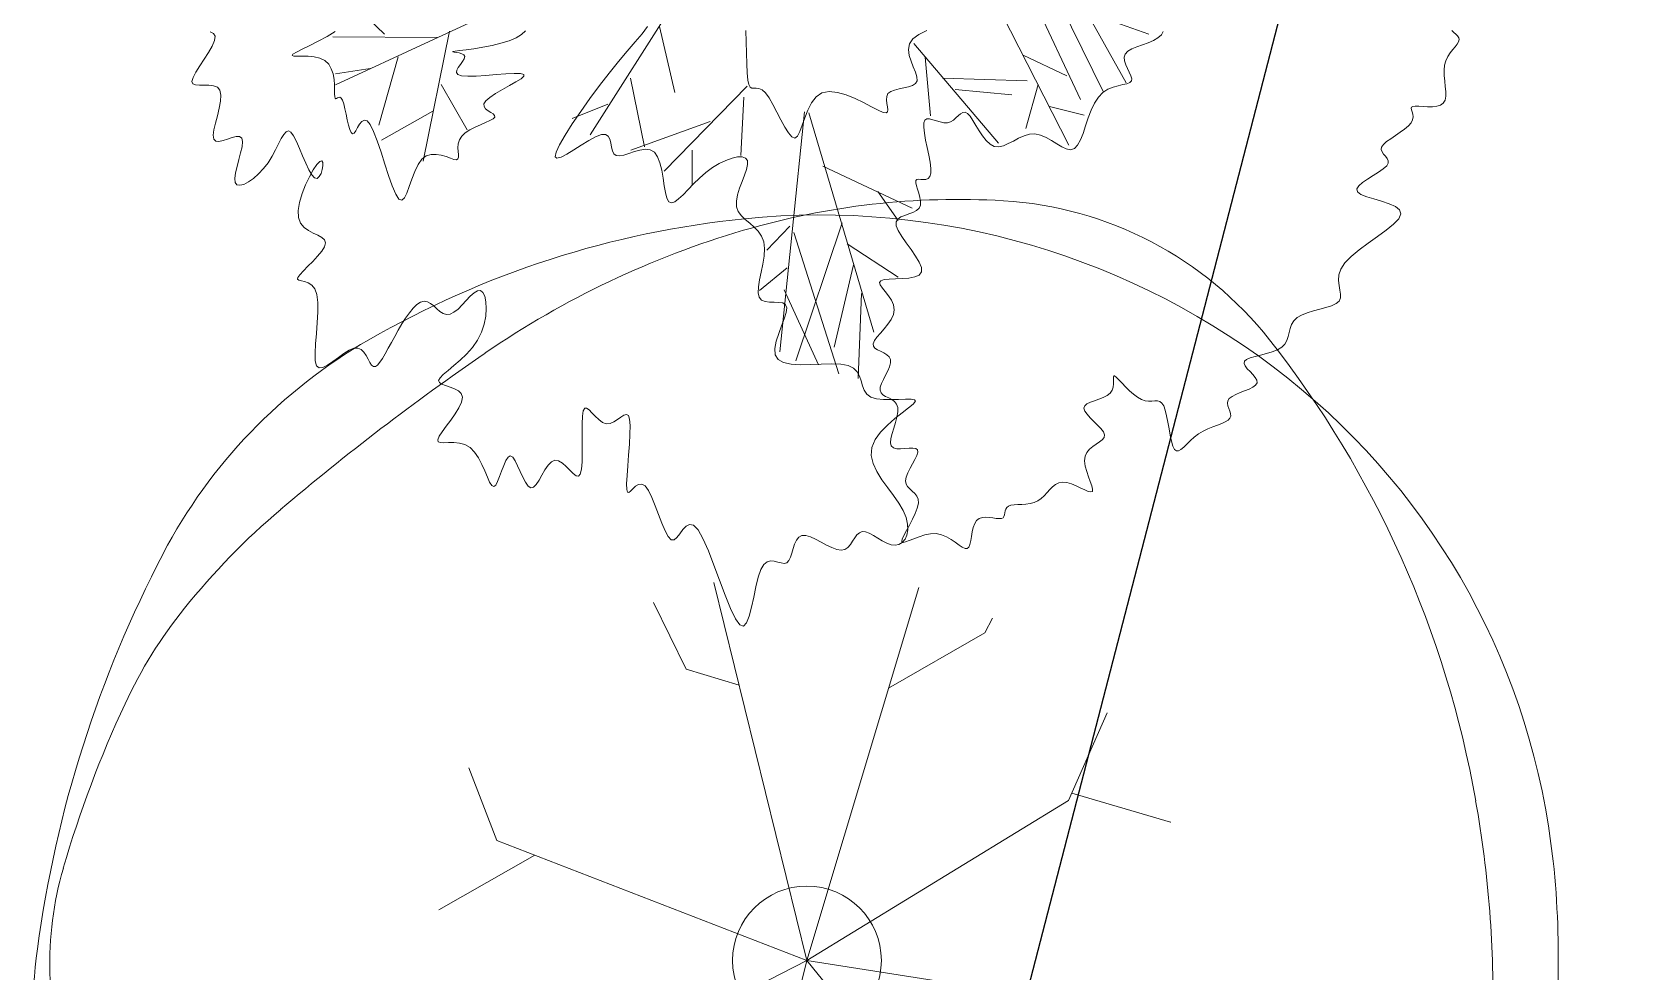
# Model space of a CAD drawing. Extents: x 2080 to 102399, y 2071 to 93424.
# Drawn here: x 82898.4 to 83092.5, y 79802.9 to 79916 of the extents above; entities that cross this region are included whole.
import ezdxf

# ---------------------------------------------------------------- set-up
doc = ezdxf.new("R2010")
doc.units = 0
doc.header["$LTSCALE"] = 20
doc.header["$MEASUREMENT"] = 0
doc.layers.add('casuanut tree', color=100, linetype='Continuous', lineweight=5)
doc.layers.add('tree', color=60, linetype='Continuous', lineweight=0)

# ---------------------------------------------------------------- blocks, each defined once
blk = doc.blocks.new('tr')
at = {"layer": 'casuanut tree'}
for p, q in [((-0.6532, -0.073), (-0.6884, -0.0189)), ((-0.4069, -0.0604), (-0.7425, -0.1308)), ((-0.5766, -0.0956), (-0.7299, -0.0592)), ((-0.5565, -0.0906), (-0.6394, -0.2729)), ((-0.6859, -0.1183), (-0.7387, -0.1145)), ((-0.6407, -0.1107), (-0.6922, -0.205)), ((-0.1911, -0.1005), (-0.3843, -0.2908)), ((-0.5866, -0.166), (-0.564, -0.2415)), ((-0.2454, -0.1549), (-0.2454, -0.2576)), ((0.2467, -0.1881), (0.3161, -0.4691)), ((0.249, -0.1907), (0.472, -0.3327)), ((-0.608, -0.2025), (-0.6935, -0.2276)), ((-0.3058, -0.2214), (-0.3088, -0.3271)), ((0.3131, -0.2395), (0.3493, -0.4056)), ((-0.3481, -0.2516), (-0.4054, -0.2606)), ((0.1229, -0.2667), (0.2134, -0.4419)), ((0.3523, -0.2606), (0.3855, -0.4026)), ((-0.1368, -0.2727), (-0.2877, -0.3694)), ((-0.1458, -0.2878), (-0.17, -0.3724)), ((0.135, -0.2908), (0.1229, -0.3785)), ((0.3885, -0.2818), (0.4218, -0.3966)), ((-0.2032, -0.312), (-0.33, -0.3271)), ((-0.0613, -0.3301), (-0.179, -0.6745)), ((-0.0552, -0.3331), (-0.0341, -0.6775)), ((0.1531, -0.3271), (0.2768, -0.3603)), ((0.2799, -0.3211), (0.3372, -0.3664)), ((-0.2394, -0.3482), (-0.2515, -0.3996)), ((0.1682, -0.3482), (0.2497, -0.3754)), ((0.2919, -0.3694), (0.2587, -0.4298)), ((0.301, -0.4056), (0.3493, -0.4298)), ((-0.0526, -0.416), (0.0645, -0.5084)), ((0.0195, -0.4723), (0.0397, -0.5219)), ((-0.1217, -0.4933), (-0.1639, -0.5204)), ((-0.0436, -0.5061), (-0.1585, -0.6932)), ((-0.1179, -0.5039), (-0.0999, -0.727)), ((-0.1398, -0.5537), (-0.1881, -0.5778)), ((-0.0432, -0.5386), (0.0202, -0.605)), ((-0.0413, -0.5715), (-0.0976, -0.6865)), ((-0.1517, -0.585), (-0.1269, -0.7067))]:
    blk.add_line(p, q, dxfattribs=at)
at = {"layer": 'casuanut tree', "color": 2}
blk.add_line((-0.0391, -0.6166), (-0.0729, -0.7406), dxfattribs=at)
at = {"layer": 'casuanut tree'}
for points in [[(0.4941, -0.3339), (0.49, -0.3383), (0.484, -0.3415), (0.4764, -0.3436), (0.4678, -0.3451), (0.4589, -0.3462), (0.4501, -0.3473), (0.442, -0.3488), (0.4352, -0.3509), (0.4303, -0.3541), (0.4276, -0.3585), (0.4268, -0.3639), (0.4274, -0.37), (0.4286, -0.3762), (0.4301, -0.3823), (0.4313, -0.3879), (0.4315, -0.3925), (0.4303, -0.3958), (0.4273, -0.3976), (0.4225, -0.3982), (0.4164, -0.3982), (0.4092, -0.3982), (0.4013, -0.3986), (0.393, -0.4001), (0.3845, -0.4031), (0.3763, -0.4082), (0.3685, -0.4157), (0.3612, -0.4251), (0.3543, -0.4355), (0.3477, -0.4462), (0.3414, -0.4564), (0.3353, -0.4652), (0.3293, -0.472), (0.3234, -0.4758), (0.3174, -0.4762), (0.3114, -0.4737), (0.3053, -0.469), (0.299, -0.463), (0.2924, -0.4564), (0.2855, -0.45), (0.2782, -0.4445), (0.2704, -0.4409), (0.2622, -0.4395), (0.2536, -0.44), (0.2449, -0.4417), (0.2362, -0.444), (0.2278, -0.4461), (0.2199, -0.4475), (0.2127, -0.4475), (0.2063, -0.4454), (0.2008, -0.4407), (0.1963, -0.434), (0.1925, -0.4259), (0.1892, -0.4171), (0.1863, -0.4082), (0.1836, -0.3999), (0.1809, -0.3929), (0.1781, -0.3879), (0.175, -0.3853), (0.1716, -0.3848), (0.1679, -0.3859), (0.1639, -0.3879), (0.1596, -0.3903), (0.1551, -0.3927), (0.1504, -0.3943), (0.1455, -0.3947), (0.1403, -0.3934), (0.1351, -0.3911), (0.13, -0.3881), (0.125, -0.3852), (0.1205, -0.383), (0.1165, -0.3821), (0.1131, -0.3832), (0.1105, -0.3868), (0.1089, -0.3933), (0.1079, -0.4022), (0.1074, -0.4128), (0.1072, -0.4242), (0.1069, -0.4358), (0.1064, -0.4467), (0.1055, -0.4561), (0.1038, -0.4634), (0.1013, -0.4679), (0.098, -0.4701), (0.0944, -0.4706), (0.0906, -0.47), (0.0869, -0.4689), (0.0835, -0.468), (0.0808, -0.4678), (0.079, -0.469), (0.0783, -0.4721), (0.0783, -0.4767), (0.0788, -0.4823), (0.0793, -0.4886), (0.0795, -0.4951), (0.079, -0.5012), (0.0775, -0.5066), (0.0745, -0.5107), (0.0699, -0.5134), (0.0641, -0.5148), (0.0576, -0.5156), (0.051, -0.5164), (0.0449, -0.5175), (0.0398, -0.5196), (0.0364, -0.5232), (0.0351, -0.5288), (0.0364, -0.5367), (0.0396, -0.5464), (0.044, -0.5574), (0.0488, -0.5688), (0.0532, -0.5799), (0.0565, -0.5902), (0.0578, -0.5989), (0.0565, -0.6054), (0.0519, -0.6091), (0.0448, -0.6104), (0.0358, -0.6101), (0.0258, -0.6086), (0.0158, -0.6067), (0.0065, -0.6049), (-0.0013, -0.6039), (-0.0066, -0.6043), (-0.0088, -0.6065), (-0.0086, -0.6104), (-0.0066, -0.6157), (-0.0036, -0.622), (-0.0003, -0.6291), (0.0025, -0.6366), (0.004, -0.6442), (0.0036, -0.6516), (0.0006, -0.6585), (-0.0044, -0.6649), (-0.0107, -0.6709), (-0.0178, -0.6764), (-0.0249, -0.6814), (-0.0313, -0.6861), (-0.0363, -0.6904), (-0.0392, -0.6944), (-0.0396, -0.6981), (-0.0379, -0.7015), (-0.0348, -0.7049), (-0.0308, -0.7082), (-0.0265, -0.7117), (-0.0227, -0.7153), (-0.02, -0.7193), (-0.0189, -0.7237), (-0.02, -0.7286), (-0.0228, -0.7339), (-0.0268, -0.7394), (-0.0315, -0.745), (-0.0361, -0.7505), (-0.0403, -0.7559), (-0.0434, -0.7609), (-0.0448, -0.7654), (-0.0442, -0.7693), (-0.042, -0.7729), (-0.0386, -0.7762), (-0.0347, -0.7795), (-0.0308, -0.783), (-0.0274, -0.7869), (-0.0252, -0.7915), (-0.0246, -0.7969), (-0.026, -0.8033), (-0.029, -0.8105), (-0.0331, -0.818), (-0.0375, -0.8257), (-0.0417, -0.8331), (-0.0451, -0.84), (-0.0471, -0.8461), (-0.0471, -0.851), (-0.0446, -0.8546), (-0.0402, -0.857), (-0.0344, -0.8585), (-0.0281, -0.8596), (-0.0218, -0.8606), (-0.0162, -0.8616), (-0.012, -0.8632), (-0.0099, -0.8657), (-0.0104, -0.8692), (-0.0129, -0.8736), (-0.017, -0.8788), (-0.0219, -0.8844), (-0.0271, -0.8903), (-0.0319, -0.8963), (-0.0358, -0.902), (-0.0381, -0.9074), (-0.0383, -0.9122), (-0.037, -0.9165), (-0.0345, -0.9206), (-0.0316, -0.9247), (-0.0288, -0.9289), (-0.0267, -0.9335), (-0.0258, -0.9387), (-0.0268, -0.9446), (-0.03, -0.9513), (-0.035, -0.9587), (-0.041, -0.9662), (-0.0475, -0.9737), (-0.0537, -0.9807), (-0.059, -0.9869), (-0.0626, -0.9918), (-0.064, -0.9953), (-0.0626, -0.9969), (-0.0587, -0.9972), (-0.0529, -0.9965), (-0.0455, -0.9953), (-0.0372, -0.9941), (-0.0283, -0.9934), (-0.0195, -0.9936), (-0.0111, -0.9953), (-0.0035, -0.9987), (0.0032, -1.0034), (0.0091, -1.0089), (0.0143, -1.0146), (0.0188, -1.0199), (0.0228, -1.0243), (0.0264, -1.0271), (0.0295, -1.0279), (0.0323, -1.0263), (0.0349, -1.0226), (0.0375, -1.0174), (0.04, -1.0113), (0.0428, -1.0049), (0.0458, -0.9988), (0.0492, -0.9935), (0.0531, -0.9896), (0.0576, -0.9876), (0.0626, -0.9872), (0.0678, -0.9879), (0.073, -0.9895), (0.078, -0.9914), (0.0827, -0.9933), (0.0869, -0.9947), (0.0903, -0.9953), (0.0928, -0.9947), (0.0946, -0.9931), (0.096, -0.9909), (0.0972, -0.9882), (0.0984, -0.9855), (0.0999, -0.9829), (0.102, -0.9808), (0.1049, -0.9795), (0.1088, -0.9791), (0.1135, -0.9795), (0.119, -0.9804), (0.1249, -0.9815), (0.1312, -0.9824), (0.1375, -0.983), (0.1439, -0.9829), (0.15, -0.9817), (0.1557, -0.9795), (0.1611, -0.9764), (0.1663, -0.9728), (0.1714, -0.9692), (0.1764, -0.966), (0.1816, -0.9635), (0.187, -0.9623), (0.1927, -0.9626), (0.1988, -0.9648), (0.2051, -0.9683), (0.2113, -0.9728), (0.2172, -0.9774), (0.2226, -0.9816), (0.2273, -0.9849), (0.2309, -0.9867), (0.2333, -0.9863), (0.2343, -0.9833), (0.2342, -0.9781), (0.2335, -0.9713), (0.2326, -0.9634), (0.2318, -0.955), (0.2315, -0.9466), (0.2323, -0.9388), (0.2344, -0.9322), (0.2382, -0.927), (0.2432, -0.9232), (0.249, -0.9204), (0.255, -0.9181), (0.2606, -0.916), (0.2654, -0.9138), (0.2689, -0.911), (0.2704, -0.9074), (0.2697, -0.9026), (0.2673, -0.8968), (0.2636, -0.8905), (0.2593, -0.8839), (0.2551, -0.8773), (0.2516, -0.8711), (0.2494, -0.8656), (0.249, -0.8612), (0.2511, -0.858), (0.2551, -0.8559), (0.2607, -0.8545), (0.2672, -0.8536), (0.2742, -0.8527), (0.2812, -0.8517), (0.2876, -0.8501), (0.293, -0.8477), (0.2969, -0.8442), (0.2995, -0.84), (0.3011, -0.8355), (0.3021, -0.8312), (0.3027, -0.8274), (0.3032, -0.8247), (0.304, -0.8234), (0.3053, -0.824), (0.3074, -0.8268), (0.3103, -0.8313), (0.3137, -0.8372), (0.3177, -0.8438), (0.3221, -0.8508), (0.3269, -0.8574), (0.3318, -0.8633), (0.3369, -0.8679), (0.3419, -0.8709), (0.3468, -0.8726), (0.3515, -0.8736), (0.3559, -0.8743), (0.3597, -0.8752), (0.363, -0.877), (0.3655, -0.88), (0.3673, -0.8848), (0.3681, -0.8918), (0.3682, -0.9005), (0.3679, -0.9102), (0.3674, -0.9203), (0.3669, -0.9303), (0.3668, -0.9393), (0.3672, -0.947), (0.3684, -0.9524), (0.3706, -0.9554), (0.3738, -0.956), (0.3779, -0.9548), (0.3827, -0.9523), (0.3884, -0.9489), (0.3947, -0.945), (0.4016, -0.9412), (0.4089, -0.9378), (0.4167, -0.9353), (0.4246, -0.9335), (0.4324, -0.9322), (0.4399, -0.9312), (0.4467, -0.9302), (0.4526, -0.9291), (0.4574, -0.9276), (0.4607, -0.9254), (0.4625, -0.9225), (0.463, -0.9189), (0.4628, -0.9149), (0.4623, -0.9108), (0.4619, -0.9066), (0.4621, -0.9026), (0.4635, -0.899), (0.4664, -0.8961), (0.4711, -0.894), (0.4772, -0.8924), (0.4842, -0.8912), (0.4915, -0.8902), (0.4986, -0.889), (0.5048, -0.8875), (0.5097, -0.8855), (0.5125, -0.8826), (0.513, -0.8787), (0.5117, -0.8741), (0.5092, -0.869), (0.506, -0.8637), (0.503, -0.8585), (0.5008, -0.8537), (0.5, -0.8496), (0.5013, -0.8465), (0.5051, -0.8446), (0.5111, -0.8435), (0.5187, -0.8431), (0.5273, -0.843), (0.5364, -0.8428), (0.5454, -0.8422), (0.5538, -0.841), (0.5609, -0.8386), (0.5664, -0.8351), (0.5706, -0.8304), (0.5739, -0.8251), (0.5768, -0.8195), (0.5798, -0.8138), (0.5833, -0.8085), (0.5877, -0.8039), (0.5936, -0.8003), (0.6012, -0.798), (0.6102, -0.7967), (0.6199, -0.796), (0.6299, -0.7957), (0.6396, -0.7953), (0.6484, -0.7945), (0.6557, -0.7929), (0.6611, -0.7902), (0.6642, -0.7861), (0.6656, -0.7808), (0.666, -0.7745), (0.6663, -0.7674), (0.6674, -0.7597), (0.6698, -0.7518), (0.6746, -0.7439), (0.6825, -0.7361), (0.694, -0.7287), (0.7081, -0.7216), (0.7238, -0.7149), (0.7397, -0.7083), (0.7546, -0.702), (0.7674, -0.6957), (0.7768, -0.6894), (0.7816, -0.6831), (0.781, -0.6768), (0.776, -0.6704), (0.7678, -0.664), (0.7577, -0.6578), (0.7471, -0.6518), (0.7373, -0.6461), (0.7296, -0.6407), (0.7253, -0.6358), (0.7254, -0.6314), (0.7293, -0.6274), (0.736, -0.6238), (0.7445, -0.6205), (0.7538, -0.6172), (0.763, -0.6141), (0.7711, -0.6109), (0.7771, -0.6076), (0.7803, -0.6042), (0.7812, -0.6005), (0.7804, -0.5968), (0.7787, -0.593), (0.7766, -0.5892), (0.7751, -0.5855), (0.7746, -0.5818), (0.776, -0.5783), (0.7797, -0.5751), (0.7853, -0.5719), (0.7924, -0.5689), (0.8002, -0.5658), (0.8082, -0.5627), (0.8159, -0.5595), (0.8226, -0.5561), (0.8278, -0.5524), (0.831, -0.5485), (0.8327, -0.5444), (0.8331, -0.5405), (0.833, -0.5368), (0.8327, -0.5336), (0.8327, -0.531), (0.8335, -0.5294), (0.8357, -0.5288), (0.8394, -0.5293), (0.8446, -0.5307), (0.8508, -0.5326), (0.8575, -0.5345), (0.8644, -0.5361), (0.871, -0.5368), (0.8769, -0.5364), (0.8818, -0.5344), (0.8854, -0.5305), (0.8878, -0.525), (0.8893, -0.5182), (0.8904, -0.5106), (0.8913, -0.5025), (0.8924, -0.4943), (0.894, -0.4864), (0.8965, -0.4792), (0.8999, -0.4729), (0.9042, -0.4676), (0.909, -0.463), (0.9138, -0.459), (0.9183, -0.4556), (0.9223, -0.4524), (0.9252, -0.4494), (0.9269, -0.4465), (0.9269, -0.4435), (0.9257, -0.4404), (0.9237, -0.4372), (0.9212, -0.434), (0.9188, -0.4307)], [(-0.9089, -0.01), (-0.9043, -0.0135), (-0.9028, -0.0183), (-0.9051, -0.0245), (-0.9106, -0.0319), (-0.9181, -0.04), (-0.9267, -0.0484), (-0.9355, -0.0568), (-0.9433, -0.0646), (-0.9493, -0.0714), (-0.9524, -0.0769), (-0.9518, -0.0807), (-0.9483, -0.0833), (-0.9426, -0.085), (-0.9357, -0.0865), (-0.9286, -0.0881), (-0.922, -0.0905), (-0.9168, -0.0941), (-0.9141, -0.0994), (-0.9143, -0.1068), (-0.917, -0.1157), (-0.9214, -0.1257), (-0.9266, -0.1361), (-0.9319, -0.1462), (-0.9364, -0.1555), (-0.9394, -0.1634), (-0.94, -0.1693), (-0.9377, -0.1727), (-0.933, -0.1742), (-0.9267, -0.1743), (-0.9196, -0.1737), (-0.9124, -0.173), (-0.9059, -0.1729), (-0.901, -0.1741), (-0.8983, -0.1772), (-0.8984, -0.1826), (-0.9009, -0.1899), (-0.905, -0.1985), (-0.9098, -0.2079), (-0.9148, -0.2174), (-0.9192, -0.2263), (-0.9222, -0.2342), (-0.9231, -0.2403), (-0.9213, -0.2442), (-0.9171, -0.246), (-0.9111, -0.2459), (-0.9035, -0.244), (-0.895, -0.2404), (-0.8859, -0.2355), (-0.8767, -0.2294), (-0.8679, -0.2223), (-0.8599, -0.2143), (-0.8527, -0.2061), (-0.8462, -0.1983), (-0.8405, -0.1914), (-0.8354, -0.186), (-0.831, -0.1828), (-0.8272, -0.1823), (-0.824, -0.1851), (-0.8213, -0.1915), (-0.8189, -0.2008), (-0.8168, -0.212), (-0.8148, -0.2241), (-0.8128, -0.236), (-0.8105, -0.2467), (-0.8079, -0.2552), (-0.8049, -0.2606), (-0.8012, -0.262), (-0.7974, -0.2602), (-0.7937, -0.2562), (-0.7905, -0.251), (-0.7883, -0.2456), (-0.7874, -0.2409), (-0.7883, -0.2381), (-0.7913, -0.238), (-0.7967, -0.2415), (-0.8039, -0.2481), (-0.812, -0.2571), (-0.8205, -0.2678), (-0.8285, -0.2794), (-0.8352, -0.2914), (-0.84, -0.303), (-0.842, -0.3135), (-0.8408, -0.3224), (-0.8371, -0.3298), (-0.8316, -0.336), (-0.8254, -0.3413), (-0.8193, -0.346), (-0.8141, -0.3505), (-0.8109, -0.3549), (-0.8105, -0.3597), (-0.8134, -0.3651), (-0.8192, -0.3708), (-0.8269, -0.3768), (-0.8357, -0.3827), (-0.8446, -0.3883), (-0.8528, -0.3935), (-0.8593, -0.3979), (-0.8634, -0.4014), (-0.8644, -0.4039), (-0.8627, -0.4057), (-0.8592, -0.4074), (-0.8547, -0.4096), (-0.8498, -0.4127), (-0.8454, -0.4173), (-0.8421, -0.4239), (-0.8409, -0.433), (-0.8421, -0.4449), (-0.8454, -0.459), (-0.8499, -0.4744), (-0.855, -0.49), (-0.8598, -0.5051), (-0.8637, -0.5187), (-0.8659, -0.5299), (-0.8657, -0.5378), (-0.8625, -0.5417), (-0.8568, -0.5423), (-0.8492, -0.5404), (-0.8403, -0.5369), (-0.8308, -0.5327), (-0.8213, -0.5286), (-0.8125, -0.5255), (-0.8049, -0.5243), (-0.799, -0.5255), (-0.7947, -0.5289), (-0.7916, -0.5338), (-0.7894, -0.5395), (-0.7877, -0.5454), (-0.7862, -0.5509), (-0.7845, -0.5553), (-0.7823, -0.5581), (-0.7794, -0.5586), (-0.7757, -0.5572), (-0.7712, -0.5539), (-0.7661, -0.5492), (-0.7605, -0.5432), (-0.7543, -0.5363), (-0.7477, -0.5288), (-0.7407, -0.5209), (-0.7334, -0.5128), (-0.7259, -0.505), (-0.7184, -0.4977), (-0.711, -0.4911), (-0.7038, -0.4857), (-0.6971, -0.4817), (-0.691, -0.4794), (-0.6855, -0.4792), (-0.6808, -0.4811), (-0.6767, -0.4847), (-0.673, -0.4894), (-0.6695, -0.4945), (-0.6658, -0.4995), (-0.6618, -0.5037), (-0.6571, -0.5066), (-0.6517, -0.5073), (-0.6453, -0.5057), (-0.6382, -0.5022), (-0.6307, -0.4975), (-0.6232, -0.4924), (-0.6158, -0.4876), (-0.6091, -0.4839), (-0.6033, -0.482), (-0.5988, -0.4826), (-0.5958, -0.4862), (-0.5944, -0.4926), (-0.5946, -0.501), (-0.5964, -0.511), (-0.5999, -0.522), (-0.605, -0.5333), (-0.6117, -0.5444), (-0.6202, -0.5547), (-0.6302, -0.5637), (-0.6413, -0.5716), (-0.6526, -0.5783), (-0.6637, -0.5841), (-0.6737, -0.5891), (-0.6821, -0.5935), (-0.6881, -0.5974), (-0.6911, -0.6009), (-0.6907, -0.6042), (-0.6875, -0.6074), (-0.6825, -0.6107), (-0.6765, -0.6143), (-0.6705, -0.6182), (-0.6655, -0.6226), (-0.6623, -0.6277), (-0.6619, -0.6336), (-0.6648, -0.6403), (-0.6706, -0.6477), (-0.6782, -0.6554), (-0.6868, -0.6631), (-0.6954, -0.6705), (-0.7032, -0.6773), (-0.7092, -0.6831), (-0.7125, -0.6876), (-0.7125, -0.6907), (-0.7096, -0.6927), (-0.7044, -0.6942), (-0.6976, -0.6955), (-0.6899, -0.6973), (-0.6818, -0.7), (-0.6741, -0.7041), (-0.6675, -0.7102), (-0.6624, -0.7184), (-0.6586, -0.7283), (-0.6559, -0.739), (-0.6538, -0.7496), (-0.6522, -0.7594), (-0.6505, -0.7675), (-0.6486, -0.7732), (-0.6461, -0.7755), (-0.6427, -0.7741), (-0.6386, -0.7695), (-0.634, -0.763), (-0.6291, -0.7554), (-0.6241, -0.7479), (-0.6193, -0.7415), (-0.615, -0.7372), (-0.6112, -0.7361), (-0.6082, -0.7389), (-0.6058, -0.7449), (-0.6038, -0.753), (-0.602, -0.7623), (-0.6002, -0.7717), (-0.598, -0.7801), (-0.5954, -0.7867), (-0.592, -0.7902), (-0.5878, -0.79), (-0.5828, -0.7868), (-0.5772, -0.7815), (-0.5712, -0.7751), (-0.565, -0.7685), (-0.5588, -0.7628), (-0.5527, -0.7588), (-0.547, -0.7575), (-0.5418, -0.7596), (-0.537, -0.7643), (-0.5326, -0.7705), (-0.5286, -0.7772), (-0.5248, -0.7833), (-0.5212, -0.7876), (-0.5177, -0.7891), (-0.5144, -0.7868), (-0.511, -0.7799), (-0.5076, -0.7692), (-0.5043, -0.756), (-0.501, -0.7414), (-0.4977, -0.7268), (-0.4946, -0.7133), (-0.4915, -0.7021), (-0.4885, -0.6944), (-0.4855, -0.6911), (-0.4826, -0.6917), (-0.4796, -0.695), (-0.4764, -0.7003), (-0.4728, -0.7066), (-0.4688, -0.7128), (-0.4643, -0.7181), (-0.4592, -0.7214), (-0.4534, -0.7223), (-0.4472, -0.7211), (-0.4411, -0.7189), (-0.4353, -0.7165), (-0.4302, -0.7148), (-0.4263, -0.7146), (-0.4238, -0.7169), (-0.4232, -0.7226), (-0.4246, -0.7321), (-0.4277, -0.7448), (-0.432, -0.7595), (-0.4368, -0.7751), (-0.4417, -0.7906), (-0.4461, -0.8048), (-0.4495, -0.8167), (-0.4513, -0.8251), (-0.4512, -0.8294), (-0.4493, -0.8302), (-0.4461, -0.8287), (-0.4419, -0.8261), (-0.4371, -0.8234), (-0.4321, -0.8218), (-0.4274, -0.8224), (-0.4232, -0.8262), (-0.4198, -0.8342), (-0.4171, -0.8454), (-0.415, -0.8586), (-0.413, -0.8727), (-0.4111, -0.8865), (-0.4089, -0.8988), (-0.4063, -0.9084), (-0.4029, -0.9141), (-0.3986, -0.9152), (-0.3937, -0.9128), (-0.3882, -0.9083), (-0.3823, -0.9033), (-0.3764, -0.8993), (-0.3706, -0.8978), (-0.3651, -0.9004), (-0.3601, -0.9085), (-0.3558, -0.9231), (-0.352, -0.9429), (-0.3487, -0.966), (-0.3455, -0.9903), (-0.3423, -1.0141), (-0.3389, -1.0354), (-0.3351, -1.0523), (-0.3308, -1.0629), (-0.3258, -1.0658), (-0.3202, -1.062), (-0.3142, -1.0532), (-0.3077, -1.0409), (-0.3011, -1.0267), (-0.2944, -1.0122), (-0.2878, -0.9989), (-0.2813, -0.9885), (-0.2751, -0.9821), (-0.2693, -0.9793), (-0.2637, -0.9791), (-0.2585, -0.9808), (-0.2536, -0.9833), (-0.249, -0.9858), (-0.2447, -0.9875), (-0.2407, -0.9874), (-0.2371, -0.9849), (-0.2336, -0.9805), (-0.2302, -0.9748), (-0.2267, -0.9686), (-0.223, -0.9626), (-0.2189, -0.9574), (-0.2144, -0.9538), (-0.2092, -0.9524), (-0.2034, -0.9538), (-0.197, -0.9574), (-0.1902, -0.9626), (-0.1832, -0.9686), (-0.1761, -0.9748), (-0.1692, -0.9805), (-0.1625, -0.9849), (-0.1563, -0.9874), (-0.1507, -0.9874), (-0.1456, -0.9855), (-0.1409, -0.9822), (-0.1365, -0.9781), (-0.1322, -0.9739), (-0.128, -0.9703), (-0.1237, -0.9678), (-0.1191, -0.9671), (-0.1143, -0.9686), (-0.1093, -0.972), (-0.104, -0.9767), (-0.0985, -0.982), (-0.0928, -0.9875), (-0.087, -0.9925), (-0.0811, -0.9964), (-0.0752, -0.9986), (-0.0694, -0.9988), (-0.0638, -0.9969), (-0.0587, -0.9931), (-0.0545, -0.9875), (-0.0515, -0.9803), (-0.0497, -0.9716), (-0.0497, -0.9615), (-0.0516, -0.9502), (-0.0555, -0.9379), (-0.0608, -0.9248), (-0.0667, -0.9113), (-0.0724, -0.8975), (-0.077, -0.8839), (-0.0798, -0.8706), (-0.0798, -0.8581), (-0.0764, -0.8465), (-0.0689, -0.8362), (-0.0583, -0.827), (-0.0458, -0.819), (-0.0326, -0.812), (-0.0198, -0.8061), (-0.0087, -0.801), (-0.0005, -0.7969), (0.0036, -0.7936), (0.0028, -0.7909), (-0.0022, -0.7888), (-0.0103, -0.7869), (-0.0205, -0.785), (-0.0317, -0.7828), (-0.0428, -0.7801), (-0.0528, -0.7766), (-0.0606, -0.7722), (-0.0654, -0.7665), (-0.0679, -0.7599), (-0.0689, -0.7527), (-0.0693, -0.7451), (-0.0701, -0.7376), (-0.072, -0.7303), (-0.0761, -0.7237), (-0.0831, -0.7181), (-0.0938, -0.7136), (-0.1072, -0.7099), (-0.1223, -0.7068), (-0.138, -0.7038), (-0.1532, -0.7006), (-0.1667, -0.6967), (-0.1775, -0.6917), (-0.1845, -0.6854), (-0.1868, -0.6774), (-0.1852, -0.6681), (-0.1809, -0.658), (-0.1747, -0.6475), (-0.1679, -0.6372), (-0.1615, -0.6275), (-0.1565, -0.619), (-0.1541, -0.6121), (-0.1549, -0.6072), (-0.1584, -0.6038), (-0.1639, -0.6015), (-0.1705, -0.5997), (-0.1774, -0.598), (-0.1837, -0.5957), (-0.1885, -0.5923), (-0.1912, -0.5874), (-0.1911, -0.5804), (-0.1886, -0.5718), (-0.1845, -0.5619), (-0.1795, -0.5512), (-0.1744, -0.5399), (-0.1698, -0.5286), (-0.1666, -0.5176), (-0.1653, -0.5073), (-0.1666, -0.4982), (-0.1699, -0.4899), (-0.1745, -0.4824), (-0.1798, -0.4752), (-0.185, -0.4683), (-0.1895, -0.4614), (-0.1926, -0.4542), (-0.1935, -0.4465), (-0.1917, -0.4381), (-0.1879, -0.4293), (-0.1827, -0.4203), (-0.1769, -0.4114), (-0.1711, -0.4029), (-0.1662, -0.395), (-0.1629, -0.388), (-0.1619, -0.3823), (-0.1638, -0.3779), (-0.1683, -0.375), (-0.1751, -0.3735), (-0.1836, -0.3734), (-0.1935, -0.3746), (-0.2044, -0.377), (-0.2157, -0.3807), (-0.2272, -0.3856), (-0.2384, -0.3916), (-0.2491, -0.3982), (-0.2591, -0.4047), (-0.2682, -0.4106), (-0.2762, -0.4153), (-0.2828, -0.4181), (-0.288, -0.4186), (-0.2914, -0.4161), (-0.2931, -0.4102), (-0.2934, -0.4015), (-0.2928, -0.391), (-0.292, -0.3793), (-0.2913, -0.3674), (-0.2914, -0.356), (-0.2928, -0.3461), (-0.2959, -0.3383), (-0.3012, -0.3334), (-0.3082, -0.3309), (-0.3164, -0.3302), (-0.3251, -0.3306), (-0.3337, -0.3314), (-0.3417, -0.3321), (-0.3484, -0.332), (-0.3533, -0.3304), (-0.3561, -0.3269), (-0.3571, -0.3219), (-0.3571, -0.3161), (-0.3569, -0.3099), (-0.3571, -0.304), (-0.3586, -0.2991), (-0.362, -0.2956), (-0.368, -0.2944), (-0.3771, -0.2956), (-0.3885, -0.2988), (-0.4011, -0.303), (-0.4137, -0.3075), (-0.4254, -0.3114), (-0.435, -0.3139), (-0.4413, -0.3141), (-0.4434, -0.3113), (-0.4404, -0.3048), (-0.4329, -0.2951), (-0.4215, -0.2828), (-0.4071, -0.2686), (-0.3905, -0.2532), (-0.3725, -0.2373), (-0.3538, -0.2215), (-0.3353, -0.2065), (-0.3177, -0.1928), (-0.3014, -0.1806), (-0.2866, -0.1696), (-0.2738, -0.1597), (-0.2633, -0.1509)], [(-0.1202, -0.1905), (-0.1232, -0.2073), (-0.1266, -0.224), (-0.1297, -0.2397), (-0.1323, -0.2533), (-0.1338, -0.264), (-0.1339, -0.271), (-0.1328, -0.2751), (-0.1307, -0.2771), (-0.1277, -0.278), (-0.1242, -0.2787), (-0.1203, -0.2801), (-0.1163, -0.2831), (-0.1124, -0.2887), (-0.1087, -0.2975), (-0.1053, -0.3086), (-0.102, -0.3211), (-0.0987, -0.3338), (-0.0954, -0.3457), (-0.092, -0.3556), (-0.0883, -0.3625), (-0.0842, -0.3654), (-0.0798, -0.3634), (-0.0748, -0.3575), (-0.0693, -0.3489), (-0.063, -0.3387), (-0.0559, -0.3284), (-0.048, -0.3189), (-0.0391, -0.3117), (-0.0291, -0.3079), (-0.018, -0.3084), (-0.0062, -0.3125), (0.0058, -0.3192), (0.0177, -0.3276), (0.0289, -0.3366), (0.039, -0.3453), (0.0476, -0.3526), (0.0543, -0.3575), (0.0586, -0.3593), (0.0611, -0.3583), (0.0623, -0.3553), (0.0627, -0.3509), (0.0629, -0.3456), (0.0634, -0.3402), (0.0649, -0.3353), (0.0678, -0.3316), (0.0725, -0.3294), (0.0786, -0.3286), (0.0857, -0.3285), (0.0931, -0.3287), (0.1003, -0.3288), (0.1067, -0.3281), (0.1118, -0.3262), (0.1151, -0.3225), (0.1161, -0.3169), (0.1155, -0.3095), (0.1141, -0.301), (0.1127, -0.2918), (0.112, -0.2826), (0.113, -0.2737), (0.1164, -0.2659), (0.1229, -0.2594), (0.1332, -0.2549), (0.1465, -0.2519)], [(-0.7244, -0.0521), (-0.7383, -0.0567), (-0.7528, -0.0607), (-0.7667, -0.0641), (-0.779, -0.067), (-0.7887, -0.0694), (-0.7947, -0.0713), (-0.7963, -0.0728), (-0.794, -0.0741), (-0.7888, -0.0755), (-0.7815, -0.0772), (-0.773, -0.0794), (-0.7643, -0.0824), (-0.7562, -0.0863), (-0.7497, -0.0915), (-0.7453, -0.0981), (-0.743, -0.1057), (-0.7422, -0.1139), (-0.7426, -0.1223), (-0.7438, -0.1303), (-0.7452, -0.1375), (-0.7466, -0.1435), (-0.7474, -0.1479), (-0.7474, -0.1503), (-0.7466, -0.1512), (-0.7453, -0.1511), (-0.7436, -0.1506), (-0.7418, -0.1502), (-0.74, -0.1506), (-0.7384, -0.1522), (-0.7373, -0.1558), (-0.7367, -0.1615), (-0.7366, -0.169), (-0.7367, -0.1774), (-0.7369, -0.1861), (-0.7369, -0.1943), (-0.7365, -0.2013), (-0.7356, -0.2063), (-0.7339, -0.2087), (-0.7314, -0.2081), (-0.7281, -0.2051), (-0.7243, -0.201), (-0.7201, -0.1968), (-0.7159, -0.1935), (-0.7118, -0.1924), (-0.7079, -0.1945), (-0.7046, -0.2008), (-0.702, -0.2122), (-0.6999, -0.2274), (-0.6982, -0.2452), (-0.6966, -0.264), (-0.695, -0.2823), (-0.6931, -0.2988), (-0.6907, -0.3119), (-0.6878, -0.3203), (-0.684, -0.3229), (-0.6794, -0.3205), (-0.6742, -0.3143), (-0.6683, -0.3055), (-0.662, -0.2954), (-0.6551, -0.2853), (-0.6479, -0.2762), (-0.6405, -0.2696), (-0.6328, -0.2662), (-0.6251, -0.2657), (-0.6176, -0.2673), (-0.6105, -0.2703), (-0.6039, -0.274), (-0.5982, -0.2777), (-0.5934, -0.2806), (-0.5898, -0.282), (-0.5875, -0.2814), (-0.5861, -0.2789), (-0.5852, -0.2751), (-0.5844, -0.2703), (-0.5834, -0.2649), (-0.5816, -0.2593), (-0.5786, -0.254), (-0.574, -0.2493), (-0.5676, -0.2456), (-0.5599, -0.2427), (-0.5513, -0.2405), (-0.5426, -0.2387), (-0.5344, -0.2373), (-0.5273, -0.2358), (-0.5219, -0.2343), (-0.5189, -0.2324), (-0.5185, -0.23), (-0.5203, -0.2272), (-0.5232, -0.224), (-0.5266, -0.2206), (-0.5295, -0.2169), (-0.5311, -0.2131), (-0.5304, -0.2092), (-0.5267, -0.2054), (-0.5195, -0.2016), (-0.5096, -0.198), (-0.4982, -0.1945), (-0.4865, -0.1911), (-0.4758, -0.1879), (-0.4672, -0.1849), (-0.462, -0.1821), (-0.4614, -0.1794), (-0.4662, -0.177), (-0.4755, -0.1747), (-0.4881, -0.1725), (-0.5025, -0.1703), (-0.5176, -0.168), (-0.5321, -0.1657), (-0.5445, -0.1631), (-0.5538, -0.1603), (-0.5588, -0.1572), (-0.5602, -0.1538), (-0.5589, -0.1503), (-0.5557, -0.1468), (-0.5516, -0.1432), (-0.5474, -0.1397), (-0.5441, -0.1363), (-0.5425, -0.1332), (-0.5433, -0.1304), (-0.5459, -0.128), (-0.5495, -0.1259), (-0.5533, -0.1242), (-0.5566, -0.123), (-0.5585, -0.1221), (-0.5582, -0.1218), (-0.5549, -0.122), (-0.5481, -0.1226), (-0.5382, -0.1236), (-0.5262, -0.1246), (-0.5127, -0.1255), (-0.4985, -0.126), (-0.4846, -0.1259), (-0.4716, -0.125), (-0.4603, -0.1231), (-0.4514, -0.12), (-0.4445, -0.1158)]]:
    blk.add_lwpolyline(points, dxfattribs=at)
blk = doc.blocks.new('T3')
at = {"color": 3, "linetype": 'Continuous'}
blk.add_circle((0.0075, -0.0006), 0.0467, dxfattribs=at)
for centre, radius, start, end in [((0.1024, -0.0008), 0.4778, 86.5891, 106.3683), ((0.1171, 0.2465), 0.2301, 38.2099, 86.5855), ((0.0157, -0.0047), 0.472, 51.5393, 95.7734), ((0.0278, -0.1235), 0.5914, 95.7743, 119.9478), ((0.1287, -0.0904), 0.5712, 106.3689, 124.4478), ((-0.1006, 0.0992), 0.3344, 119.9475, 152.2845), ((-0.2125, -0.013), 0.6496, 9.9831, 38.21), ((0.7005, -0.9241), 1.5821, 124.4458, 130.3031), ((0.0312, 0.0148), 0.4471, 6.0223, 51.5393), ((-0.029, -0.0639), 0.4542, 130.3005, 141.2454), ((0.263, -0.0918), 0.745, 152.2851, 172.4004), ((-0.1535, 0.036), 0.2946, 141.2444, 154.9906), ((0.2312, -0.1435), 0.7191, 154.9924, 163.7785), ((-0.2858, -0.0259), 0.724, 358.8883, 9.9833), ((-0.0951, 0.0014), 0.5742, 350.2301, 6.0232), ((-0.2526, -0.0027), 0.2152, 163.7797, 199.3828), ((-0.1071, -0.0424), 0.3717, 172.3996, 201.0285), ((-0.198, -0.0276), 0.6362, 347.0493, 358.8877), ((0.3677, 0.2155), 0.8728, 199.3819, 216.8466), ((0.0738, -0.0277), 0.4027, 331.3474, 350.2303), ((-0.0191, -0.0688), 0.4527, 316.7622, 347.0499), ((0.1608, 0.0605), 0.6586, 201.0235, 207.8216), ((-0.0112, 0.0188), 0.4996, 296.8801, 331.348), ((0.0248, -0.0113), 0.5049, 207.8204, 215.5805), ((-0.1491, -0.1357), 0.2911, 215.5851, 243.3801), ((0.1028, 0.0169), 0.5417, 216.8467, 247.0462), ((0.0032, -0.0897), 0.4221, 285.3686, 316.7631), ((0.0747, 0.311), 0.7907, 243.3844, 260.1468), ((0.015, -0.0329), 0.4417, 260.1457, 296.8807), ((0.0246, -0.1677), 0.3412, 247.0472, 285.3699)]:
    blk.add_arc(centre, radius, start, end, dxfattribs=at)
blk = doc.blocks.new('A$C1D8D08D8')
at = {"color": 102}
for p, q in [((-235.34, -439.09), (-250.14, -378.93)), ((-254.54, -392.73), (-259.74, -382.15)), ((-235.34, -439.09), (-217.55, -379.75)), ((-207.02, -386.93), (-205.82, -384.63)), ((-222.36, -395.78), (-207.02, -386.93)), ((-246.12, -395.27), (-254.54, -392.73)), ((-193.69, -413.61), (-187.54, -399.68)), ((-284.67, -419.99), (-289.17, -408.42)), ((-193.19, -412.48), (-177.46, -417.09)), ((-235.34, -439.09), (-193.69, -413.61)), ((-177.46, -417.09), (-177.44, -417.08)), ((-235.34, -439.09), (-284.67, -419.99)), ((-278.66, -422.32), (-293.95, -431.01)), ((-235.34, -439.09), (-290.53, -467.24)), ((-235.34, -439.09), (-246.43, -483.79)), ((-235.34, -439.09), (-174.14, -448.66)), ((-235.34, -439.09), (-196.41, -487.28))]:
    blk.add_line(p, q, dxfattribs=at)
at = {"color": 102, "xscale": 253.5657267839997, "yscale": 253.5657267839997, "zscale": 253.5657267839997}
blk.add_blockref('T3', (-237.24, -438.94), dxfattribs=at)

msp = doc.modelspace()

# ---------------------------------------------------------------- linework, layer by layer
at = {"linetype": 'Continuous', "ltscale": 0.5}
msp.add_line((82972.453, 79623.791), (83142.687, 80280.837), dxfattribs=at)

# ---------------------------------------------------------------- block references
at = {"layer": 'casuanut tree', "linetype": 'Continuous', "xscale": 79.72900979429163, "yscale": 79.72900979429163, "zscale": 79.72900979429163, "rotation": 13.01607038380211}
msp.add_blockref('tr', (82990.242, 79933.194), dxfattribs=at)
at = {"layer": 'tree', "linetype": 'Continuous', "ltscale": 0.5, "xscale": 0.7566410380386515, "yscale": 0.7566410380386515, "zscale": 0.7566410380386515}
msp.add_blockref('A$C1D8D08D8', (83169.769, 80136.519), dxfattribs=at)

doc.saveas('drawing.dxf')
